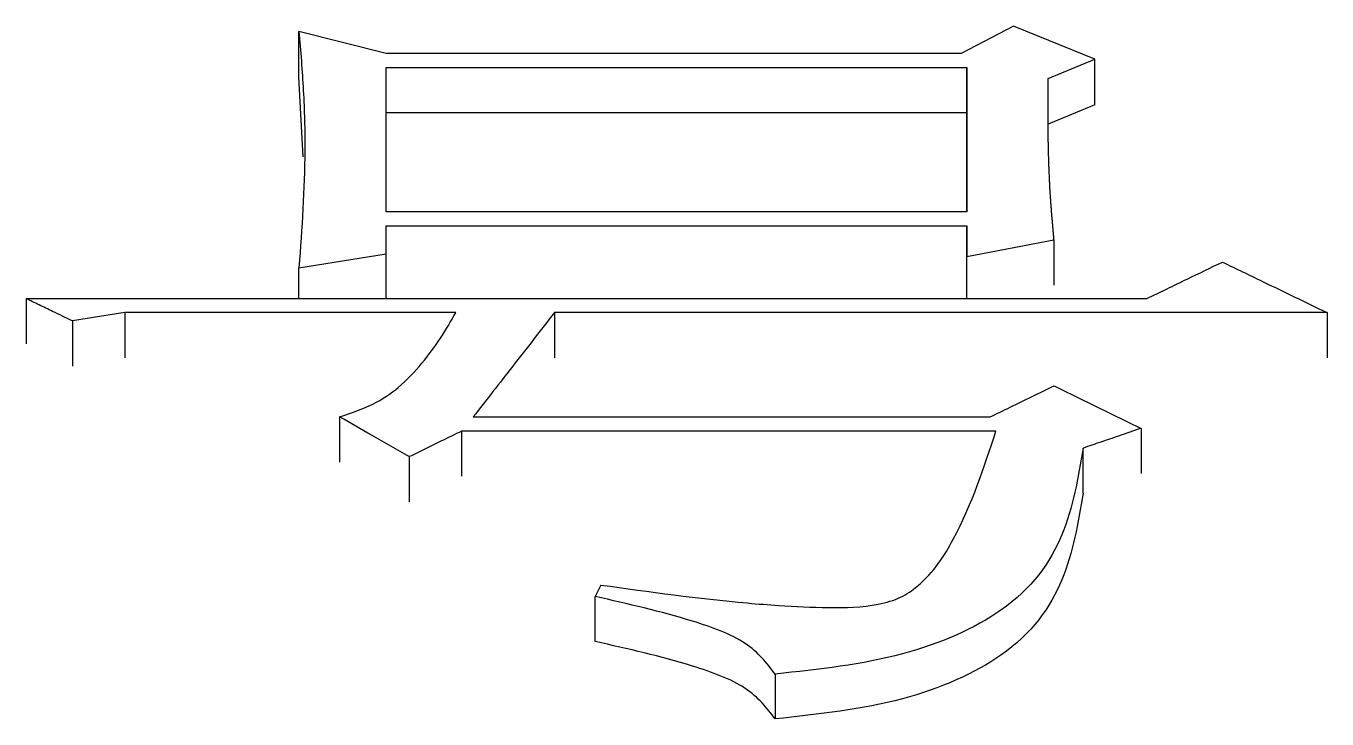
# Model space of a CAD drawing. Header units: millimetres. Extents: x 2404 to 4548, y 1024 to 2541.
# Drawn here: x 2928.173 to 2930.596, y 2280.688 to 2281.98 of the extents above; entities that cross this region are included whole.
import ezdxf

# ---------------------------------------------------------------- set-up
doc = ezdxf.new("R2010")
doc.units = ezdxf.units.MM

msp = doc.modelspace()

# ---------------------------------------------------------------- linework, layer by layer
at = {"color": 7, "linetype": 'Continuous', "lineweight": 25}
for p, q in [((2928.6815, 2281.8848), (2928.6815, 2281.97)), ((2928.8438, 2281.9289), (2928.6815, 2281.97)), ((2930.012, 2281.9802), (2929.9147, 2281.9288)), ((2930.1635, 2281.9186), (2930.012, 2281.9802)), ((2929.9147, 2281.9288), (2928.8438, 2281.9289)), ((2930.0769, 2281.8825), (2930.1635, 2281.9186)), ((2930.1635, 2281.8335), (2930.1635, 2281.9186)), ((2928.689, 2281.7362), (2928.6815, 2281.8848)), ((2928.8438, 2281.9031), (2929.9255, 2281.9031)), ((2928.8438, 2281.634), (2928.8438, 2281.9031)), ((2929.9255, 2281.9031), (2929.9255, 2281.634)), ((2929.9255, 2281.8181), (2929.9255, 2281.9031)), ((2929.9255, 2281.8181), (2928.8438, 2281.8181)), ((2929.9255, 2281.634), (2929.9255, 2281.8181)), ((2930.1635, 2281.8335), (2930.0769, 2281.7975)), ((2929.9255, 2281.634), (2928.8438, 2281.634)), ((2928.8438, 2281.608), (2929.9255, 2281.608)), ((2928.8438, 2281.5558), (2928.8438, 2281.608)), ((2929.9255, 2281.608), (2929.9255, 2281.5506)), ((2929.9255, 2281.5233), (2929.9255, 2281.608)), ((2929.9255, 2281.5506), (2930.0877, 2281.5819)), ((2930.0877, 2281.5819), (2930.0877, 2281.4973)), ((2928.6815, 2281.5297), (2928.8438, 2281.5558)), ((2928.8438, 2281.4722), (2928.8438, 2281.5558)), ((2929.9255, 2281.4722), (2929.9255, 2281.5506)), ((2928.6815, 2281.4722), (2928.6815, 2281.5297)), ((2928.1731, 2281.4722), (2930.2608, 2281.4722)), ((2928.1731, 2281.4722), (2928.1731, 2281.3878)), ((2928.357, 2281.446), (2928.2596, 2281.4303)), ((2928.2596, 2281.4303), (2928.2596, 2281.3459)), ((2928.9736, 2281.446), (2928.357, 2281.446)), ((2928.357, 2281.446), (2928.357, 2281.3616)), ((2930.5962, 2281.446), (2929.1575, 2281.446)), ((2929.1575, 2281.446), (2929.1575, 2281.3616)), ((2930.5962, 2281.446), (2930.5962, 2281.3616)), ((2928.7572, 2281.2514), (2928.7572, 2281.1672)), ((2929.006, 2281.2514), (2929.9688, 2281.2514)), ((2930.25, 2281.2302), (2930.25, 2281.1461)), ((2929.9796, 2281.225), (2928.9844, 2281.225)), ((2928.9844, 2281.225), (2928.9844, 2281.1409)), ((2930.1418, 2281.1091), (2930.1418, 2281.1932)), ((2928.887, 2281.1774), (2928.887, 2281.0933)), ((2929.244, 2280.9381), (2929.2332, 2280.9167)), ((2929.2332, 2280.8329), (2929.2332, 2280.9167)), ((2929.5685, 2280.772), (2929.5685, 2280.6884))]:
    msp.add_line(p, q, dxfattribs=at)
for points, knots in [([(2928.6815, 2281.97), (2928.6845, 2281.9333), (2928.6906, 2281.8599), (2928.6946, 2281.7134), (2928.6867, 2281.6029), (2928.6815, 2281.5297)], [0, 0, 0, 0, 0.2520851, 0.5041975, 1, 1, 1, 1]), ([(2930.0877, 2281.5819), (2930.0875, 2281.5844), (2930.0871, 2281.5894), (2930.0864, 2281.5969), (2930.0858, 2281.6043), (2930.0851, 2281.6118), (2930.0845, 2281.6193), (2930.0838, 2281.6267), (2930.0833, 2281.6329), (2930.0829, 2281.6392), (2930.0824, 2281.6454), (2930.0818, 2281.6528), (2930.0811, 2281.6628), (2930.0805, 2281.6727), (2930.0799, 2281.6827), (2930.0796, 2281.6901), (2930.0791, 2281.7), (2930.0787, 2281.71), (2930.0783, 2281.7199), (2930.0781, 2281.7273), (2930.0778, 2281.7373), (2930.0775, 2281.7472), (2930.0773, 2281.7571), (2930.0771, 2281.767), (2930.077, 2281.7769), (2930.0769, 2281.7868), (2930.0769, 2281.7942), (2930.0768, 2281.8016), (2930.0768, 2281.8091), (2930.0768, 2281.8152), (2930.0768, 2281.8202), (2930.0768, 2281.8251), (2930.0768, 2281.8301), (2930.0768, 2281.835), (2930.0768, 2281.8387), (2930.0768, 2281.8424), (2930.0768, 2281.8474), (2930.0768, 2281.8523), (2930.0768, 2281.8572), (2930.0768, 2281.8622), (2930.0769, 2281.8671), (2930.0769, 2281.872), (2930.0769, 2281.8768), (2930.0769, 2281.8803), (2930.0769, 2281.8825)], [0, 0, 0, 0, 0.024742, 0.049483, 0.074225, 0.098967, 0.123709, 0.14845, 0.173192, 0.185563, 0.210305, 0.235047, 0.259788, 0.309272, 0.334014, 0.358756, 0.383497, 0.432981, 0.457723, 0.482464, 0.507206, 0.55669, 0.581431, 0.606173, 0.655657, 0.680399, 0.70514, 0.729882, 0.754624, 0.779366, 0.791736, 0.804107, 0.828849, 0.84122, 0.853591, 0.865962, 0.878333, 0.903074, 0.915445, 0.927816, 0.952558, 0.964929, 0.9773, 1, 1, 1, 1]), ([(2930.2608, 2281.4722), (2930.2733, 2281.4782), (2930.2983, 2281.4903), (2930.3451, 2281.513), (2930.3795, 2281.5296), (2930.4015, 2281.5402)], [0, 0, 0, 0, 0.2662451, 0.5324905, 1, 1, 1, 1]), ([(2930.4015, 2281.5402), (2930.4264, 2281.5281), (2930.4713, 2281.5064), (2930.5362, 2281.475), (2930.5762, 2281.4557), (2930.5962, 2281.446)], [0, 0, 0, 0, 0.384573, 0.692287, 1, 1, 1, 1]), ([(2928.2596, 2281.4303), (2928.2473, 2281.4363), (2928.2267, 2281.4463), (2928.1978, 2281.4603), (2928.1813, 2281.4682), (2928.1731, 2281.4722)], [0, 0, 0, 0, 0.4283604, 0.7141802, 1, 1, 1, 1]), ([(2928.7572, 2281.2514), (2928.7789, 2281.2588), (2928.8217, 2281.2733), (2928.8722, 2281.3088), (2928.9115, 2281.351), (2928.9461, 2281.398), (2928.9644, 2281.43), (2928.9736, 2281.446)], [0, 0, 0, 0, 0.176065, 0.348002, 0.566634, 0.783694, 1, 1, 1, 1]), ([(2929.1575, 2281.446), (2929.1445, 2281.4294), (2929.1185, 2281.3961), (2929.068, 2281.3313), (2929.0305, 2281.283), (2929.006, 2281.2514)], [0, 0, 0, 0, 0.257226, 0.514452, 1, 1, 1, 1]), ([(2929.9688, 2281.2514), (2929.9812, 2281.2575), (2930.0073, 2281.2702), (2930.047, 2281.2895), (2930.0742, 2281.3028), (2930.0878, 2281.3094)], [0, 0, 0, 0, 0.3146533, 0.657326, 1, 1, 1, 1]), ([(2930.0878, 2281.3094), (2930.1148, 2281.2962), (2930.1689, 2281.2699), (2930.223, 2281.2434), (2930.25, 2281.2302)], [0, 0, 0, 0, 0.499999, 1, 1, 1, 1]), ([(2928.887, 2281.1774), (2928.8755, 2281.184), (2928.8523, 2281.1972), (2928.809, 2281.2219), (2928.7773, 2281.2399), (2928.7572, 2281.2514)], [0, 0, 0, 0, 0.2674634, 0.534927, 1, 1, 1, 1]), ([(2930.25, 2281.2302), (2930.2359, 2281.2254), (2930.2109, 2281.2168), (2930.1748, 2281.2045), (2930.1528, 2281.197), (2930.1418, 2281.1932)], [0, 0, 0, 0, 0.39043, 0.695215, 1, 1, 1, 1]), ([(2928.9844, 2281.225), (2928.9719, 2281.2189), (2928.9494, 2281.2079), (2928.917, 2281.192), (2928.897, 2281.1823), (2928.887, 2281.1774)], [0, 0, 0, 0, 0.384577, 0.692287, 1, 1, 1, 1]), ([(2929.244, 2280.9381), (2929.3344, 2280.9255), (2929.4439, 2280.9102), (2929.5863, 2280.8989), (2929.6672, 2280.8949), (2929.7472, 2280.8969), (2929.8041, 2280.914), (2929.8594, 2280.954), (2929.9254, 2281.059), (2929.9576, 2281.1575), (2929.9796, 2281.225)], [0, 0, 0, 0, 0.237785, 0.287938, 0.366632, 0.446055, 0.486951, 0.527634, 0.676721, 1, 1, 1, 1]), ([(2930.1418, 2281.1932), (2930.1237, 2281.0831), (2930.0982, 2280.928), (2929.809, 2280.7985), (2929.6499, 2280.7809), (2929.5685, 2280.772)], [0, 0, 0, 0, 0.544628, 0.767125, 1, 1, 1, 1]), ([(2930.1418, 2281.1091), (2930.1237, 2280.9991), (2930.0981, 2280.8441), (2929.8089, 2280.7148), (2929.6499, 2280.6973), (2929.5685, 2280.6884)], [0, 0, 0, 0, 0.544404, 0.766963, 1, 1, 1, 1]), ([(2929.5685, 2280.772), (2929.5529, 2280.7923), (2929.5209, 2280.8341), (2929.3934, 2280.8803), (2929.2943, 2280.9028), (2929.2332, 2280.9167)], [0, 0, 0, 0, 0.2675988, 0.548584, 1, 1, 1, 1]), ([(2929.5685, 2280.6884), (2929.5529, 2280.7087), (2929.5208, 2280.7504), (2929.3934, 2280.7965), (2929.2943, 2280.819), (2929.2332, 2280.8329)], [0, 0, 0, 0, 0.267465, 0.548457, 1, 1, 1, 1])]:
    msp.add_open_spline(points, degree=3, knots=knots, dxfattribs=at)

doc.saveas('drawing.dxf')
